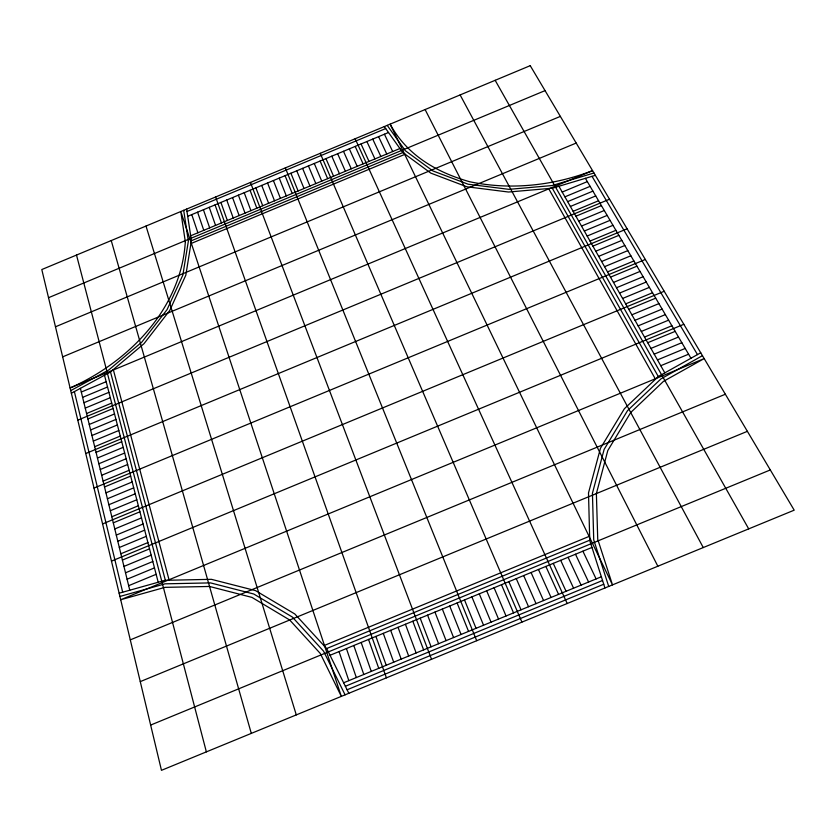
<?xml version="1.0" encoding="UTF-8"?>
<svg xmlns="http://www.w3.org/2000/svg" width="836" height="836" viewBox="0 0 836 836"><rect width="100%" height="100%" fill="white"/><g stroke="black" fill="none" stroke-linecap="round" stroke-linejoin="round"><path stroke-width="1.25" d="M700.735 352.782L658.475 376.409L624.387 408.731L600.488 448.221L588.502 492.916L589.735 540.453L604.94 587.99M702.459 355.676L660.973 378.875L627.543 410.622L604.135 449.381L592.431 493.25L593.727 539.857L608.712 586.433M70.726 390.611L108.868 369.899L141.827 342.112L167.064 309.613L182.844 275.065L188.361 241.165L183.701 210.317M71.363 393.254L110.331 372.093L143.991 343.69L169.75 310.469L185.822 275.19L191.413 240.58L186.606 209.104M186.971 211.498L385.699 128.556M187.703 216.305L388.51 132.506M190.681 235.783L399.921 148.515M48.53 297.7L545.041 90.622M191.381 240.747L402.858 152.549M190.932 243.569L405.157 154.242M55.479 326.782L560.35 116.403M62.658 356.857L576.192 143.06M81.311 392.032L106.162 381.697M562.2 192.061L587.332 181.611M82.618 397.361L107.541 386.995M564.917 196.836L590.111 186.355M83.924 402.722L108.92 392.324M567.634 201.633L592.912 191.13M85.241 408.104L110.31 397.685M570.382 206.461L595.723 195.927M86.568 413.517L111.71 403.077M573.13 211.32L598.555 200.755M77.79 420.163L609.528 199.208M87.895 418.972L113.121 408.49M575.91 216.2L601.408 205.614M89.243 424.458L114.532 413.945M578.7 221.122L604.271 210.494M90.591 429.965L115.953 419.432M581.501 226.065L607.155 215.406M91.939 435.514L117.385 424.949M584.322 231.029L610.05 220.349M93.308 441.094L118.827 430.498M587.165 236.034L612.966 225.323M94.677 446.706L120.279 436.078M590.017 241.071L615.902 230.318M85.763 453.52L627.105 228.792M96.056 452.349L121.732 441.701M592.891 246.129L618.849 235.355M97.446 458.034L123.195 447.344M595.786 251.218L621.827 240.413M98.847 463.75L124.668 453.028M598.691 256.339L624.805 245.502M100.257 469.498L126.152 458.745M601.617 261.501L627.815 250.622M101.668 475.276L127.647 464.502M604.553 266.684L630.835 255.785M103.089 481.097L129.152 470.292M607.521 271.899L633.876 260.968M94.019 488.078L645.319 259.463M104.521 486.949L130.667 476.112M610.499 277.144L636.938 266.182M105.963 492.843L132.182 481.964M613.499 282.432L640.021 271.428M107.405 498.768L133.708 487.858M616.508 287.741L643.114 276.716M108.868 504.725L135.254 493.794M619.549 293.091L646.238 282.025M110.331 510.723L136.801 499.761M622.601 298.462L649.373 287.375M111.805 516.763L138.358 505.759M625.673 303.876L652.529 292.757M102.588 523.921L664.202 291.273M113.299 522.834L139.925 511.799M628.766 309.32L655.706 298.17M114.793 528.937L141.503 517.881M631.87 314.806L658.904 303.614M116.288 535.092L143.092 523.994M635.005 320.313L662.112 309.09M117.803 541.279L144.68 530.149M638.15 325.862L665.351 314.608M119.329 547.496L146.29 536.336M641.317 331.453L668.601 320.157M120.854 553.766L147.909 542.574M644.514 337.075L671.883 325.747M111.47 561.113L683.817 324.295M122.401 560.068L149.539 548.844M647.722 342.729L675.185 331.359M123.947 566.411L151.17 555.156M650.951 348.413L678.498 337.023M125.515 572.796L152.821 561.499M654.201 354.14L681.842 342.708M127.082 579.223L154.482 567.895M657.472 359.908L685.196 348.445M128.66 585.681L156.144 574.322M660.764 365.708L688.582 354.203M130.291 639.874L725.355 394.237M140.27 681.622L747.384 431.324M323.929 645.622L589.631 536.2M326.625 648.558L589.735 540.213M150.647 725.073L770.311 469.936M330.032 655.288L591.972 547.444M343.638 682.782L601.356 576.777M345.362 686.272L602.547 580.497M347.097 689.773L603.738 584.239M593.957 172.989L552.021 185.561L508.936 189.344L468.181 184.233L432.839 170.899L405.314 150.689L387.214 125.369M595.357 175.341L552.502 188.184L508.476 192.029L466.854 186.773L430.791 173.115L402.733 152.455L384.299 126.591M119.14 593.194L165.12 580.309L211.414 579.327L255.513 590.603L294.847 614L326.782 648.726L348.831 693.284M119.924 596.465L165.058 583.831L210.484 582.891L253.736 593.999L292.286 616.999L323.542 651.119L345.08 694.831M592.034 176.333L697.475 354.6M585.399 178.319L690.954 358.247M558.908 186.261L664.819 372.856M495.163 80.308L748.701 528.875M552.282 188.204L658.308 376.566M548.604 188.518L655.497 379.23M460.124 94.938L703.254 547.559M425.106 109.547L657.848 566.233M384.435 134.209L392.68 151.535M582.901 551.185L596.11 578.93M378.583 136.644L386.765 154.002M575.492 554.237L588.596 582.023M372.731 139.089L380.85 156.468M568.083 557.278L581.093 585.116M366.879 141.524L374.936 158.934M560.684 560.329L573.58 588.199M361.037 143.97L369.021 161.4M553.275 563.38L566.066 591.292M355.164 138.745L567.184 603.508M355.185 146.415L363.106 163.866M545.866 566.432L558.563 594.375M349.333 148.85L357.202 166.333M538.468 569.473L551.049 597.468M343.491 151.295L351.287 168.799M531.069 572.524L543.546 600.551M337.65 153.73L345.383 171.265M523.67 575.565L536.043 603.644M331.798 156.165L339.468 173.731M516.261 578.616L528.54 606.727M325.956 158.61L333.564 176.197M508.863 581.657L521.037 609.81M320.24 153.322L521.915 622.12M320.115 161.045L327.649 178.653M501.475 584.709L513.534 612.892M314.273 163.48L321.745 181.119M494.076 587.75L506.041 615.986M308.432 165.925L315.841 183.586M486.677 590.801L498.538 619.068M302.59 168.36L309.937 186.052M479.289 593.842L491.045 622.151M296.749 170.795L304.032 188.508M471.891 596.883L483.553 625.234M290.907 173.23L298.128 190.974M464.502 599.924L476.05 628.317M285.337 167.89L476.698 640.71M285.076 175.675L292.224 193.429M457.114 602.965L468.557 631.399M279.234 178.11L286.32 195.896M449.726 606.006L461.064 634.482M273.403 180.545L280.426 198.362M442.338 609.047L453.582 637.554M267.562 182.979L274.521 200.818M434.95 612.088L446.09 640.637M261.731 185.414L268.628 203.284M427.572 615.129L438.597 643.72M255.889 187.849L262.723 205.74M420.184 618.17L431.115 646.803M250.466 182.447L431.533 659.29M250.058 190.284L256.83 208.195M412.806 621.211L423.633 649.875M244.227 192.719L250.925 210.662M405.418 624.252L416.15 652.958M238.396 195.154L245.032 213.117M398.04 627.282L408.668 656.03M232.565 197.589L239.138 215.573M390.663 630.323L401.186 659.113M226.734 200.013L233.244 218.039M383.285 633.364L393.704 662.185M220.903 202.448L227.35 220.495M375.907 636.395L386.222 665.268M215.615 196.993L386.41 677.839M215.071 204.883L221.456 222.951M368.54 639.435L378.75 668.34M209.24 207.318L215.563 225.406M361.162 642.466L371.268 671.412M203.42 209.752L209.669 227.873M353.795 645.507L363.796 674.485M197.589 212.177L203.775 230.328M346.417 648.537L356.324 677.557M191.768 214.612L197.892 232.784M339.05 651.568L348.842 680.64M146.007 226.054L296.289 714.895M111.24 240.559L251.302 733.391M113.299 369.585L169.154 580.226M110.498 371.947L165.35 580.309M76.504 255.064L206.367 751.867M104.49 375.26L158.203 582.253M80.413 388.343L129.768 590.216M74.373 391.614L122.683 592.202M185.32 241.761C181.255 308.609 128.849 361.988 70.099 387.967L592.567 170.649C553.39 185.686 510.733 190.42 469.508 181.694C436.413 172.3 406.986 155.141 390.13 124.156L612.495 584.876L597.73 539.272L596.381 493.574L607.793 450.552L630.71 412.514L663.491 381.352L704.184 358.592L120.697 599.736L164.985 587.353L209.543 586.464L251.96 597.406L289.716 620.009L320.303 653.501L341.328 696.378L180.795 211.529L185.32 241.761M530.233 65.668L41.8 269.547L161.463 770.332L794.2 510.169L530.233 65.668"/></g></svg>
